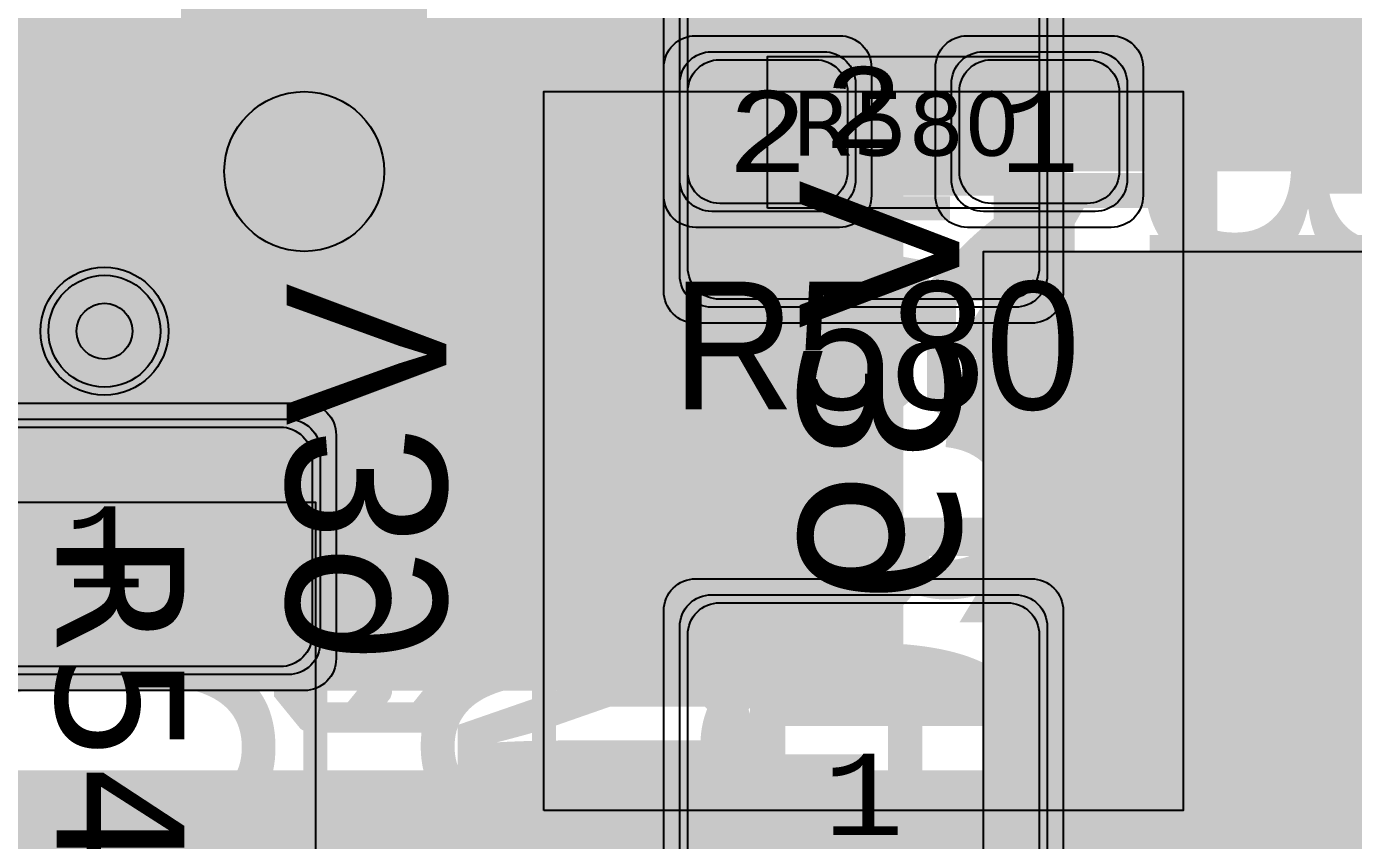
# Model space of a CAD drawing. Extents: x -28 to 199, y -61 to 255.
# Drawn here: x 74.51 to 82.82, y 117.31 to 122.41 of the extents above; entities that cross this region are included whole.
import ezdxf
from ezdxf.enums import TextEntityAlignment as Align

# ---------------------------------------------------------------- set-up
doc = ezdxf.new("R2010")
doc.units = 0
doc.header["$MEASUREMENT"] = 0
for name, color, linetype in [('ASSEMBLY_OUTLINES_BTM', 191, 'CONTINUOUS'), ('ASSEMBLY_OUTLINES_TOP', 102, 'CONTINUOUS'), ('ASSEMBLY_PART_NUMBERS_BTM', 191, 'CONTINUOUS'), ('ASSEMBLY_PART_NUMBERS_TOP', 102, 'CONTINUOUS'), ('ASSEMBLY_REF_DES_BTM', 191, 'CONTINUOUS'), ('ASSEMBLY_REF_DES_TOP', 102, 'CONTINUOUS'), ('DRILL_DRAWING', 21, 'CONTINUOUS'), ('GENERATED_SILKSCREEN_BTM', 255, 'CONTINUOUS'), ('GENERATED_SILKSCREEN_TOP', 140, 'CONTINUOUS'), ('MOUNTING_HOLES_LAYER_2', 42, 'CONTINUOUS'), ('MOUNTING_HOLES_LAYER_3', 42, 'CONTINUOUS'), ('MOUNTING_HOLES_LAYER_BOT21', 42, 'CONTINUOUS'), ('MOUNTING_HOLES_LAYER_TOP', 42, 'CONTINUOUS'), ('PART_PADS_SMD_BTM', 10, 'CONTINUOUS'), ('PART_PADS_SMD_TOP', 150, 'CONTINUOUS'), ('PIN_NUMBERS_BTM', 8, 'CONTINUOUS'), ('PIN_NUMBERS_TOP', 8, 'CONTINUOUS'), ('PLACEMENT_OUTLINES_BTM', 222, 'CONTINUOUS'), ('PLACEMENT_OUTLINES_TOP', 130, 'CONTINUOUS'), ('PLANE_DATA_LAYER_2', 230, 'CONTINUOUS'), ('PLANE_DATA_LAYER_3', 81, 'CONTINUOUS'), ('PLANE_SHAPES_LAYER_2', 230, 'CONTINUOUS'), ('PLANE_SHAPES_LAYER_3', 81, 'CONTINUOUS'), ('SILKSCREEN_OUTLINES_BTM', 211, 'CONTINUOUS'), ('SILKSCREEN_OUTLINES_TOP', 150, 'CONTINUOUS'), ('SILKSCREEN_REF_DES_BTM', 211, 'CONTINUOUS'), ('SILKSCREEN_REF_DES_TOP', 150, 'CONTINUOUS'), ('SOLDERMASK_PADS_BTM', 12, 'CONTINUOUS'), ('SOLDERMASK_PADS_TOP', 180, 'CONTINUOUS'), ('SOLDERPASTE_PADS_BTM', 12, 'CONTINUOUS'), ('SOLDERPASTE_PADS_TOP', 180, 'CONTINUOUS'), ('TRACES_LAYER_BOTTOM', 10, 'CONTINUOUS'), ('TRACES_LAYER_TOP', 150, 'CONTINUOUS'), ('VIA_HOLES_LAYER_2', 30, 'CONTINUOUS'), ('VIA_HOLES_LAYER_3', 30, 'CONTINUOUS'), ('VIA_HOLES_LAYER_BOTTOM', 30, 'CONTINUOUS'), ('VIA_HOLES_LAYER_TOP', 30, 'CONTINUOUS'), ('VIA_PADS_LAYER_2', 230, 'CONTINUOUS'), ('VIA_PADS_LAYER_3', 81, 'CONTINUOUS'), ('VIA_PADS_LAYER_BOTTOM', 10, 'CONTINUOUS'), ('VIA_PADS_LAYER_TOP', 150, 'CONTINUOUS')]:
    doc.layers.add(name, color=color, linetype=linetype)
doc.styles.add('COURIER_NEW', font='COUR.TTF')
doc.styles.add('VERDANA', font='verdana.TTF')
doc.styles.add('VERIBEST_GERBER_0', font='txt')

msp = doc.modelspace()

# ---------------------------------------------------------------- hatches: boundary and pattern name
at = {"layer": 'MOUNTING_HOLES_LAYER_2'}
h = msp.add_hatch(color=256, dxfattribs=at)
edge = h.paths.add_edge_path()
edge.add_arc((76.25, 121.5), 0.5, 0, 360)
at = {"layer": 'MOUNTING_HOLES_LAYER_3'}
h = msp.add_hatch(color=256, dxfattribs=at)
edge = h.paths.add_edge_path()
edge.add_arc((76.25, 121.5), 0.5, 0, 360)
at = {"layer": 'MOUNTING_HOLES_LAYER_BOT21'}
h = msp.add_hatch(color=256, dxfattribs=at)
edge = h.paths.add_edge_path()
edge.add_arc((76.25, 121.5), 0.5, 0, 360)
at = {"layer": 'MOUNTING_HOLES_LAYER_TOP'}
h = msp.add_hatch(color=256, dxfattribs=at)
edge = h.paths.add_edge_path()
edge.add_arc((76.25, 121.5), 0.5, 0, 360)
at = {"layer": 'PLANE_DATA_LAYER_2'}
h = msp.add_hatch(color=256, dxfattribs=at)
h.paths.add_polyline_path([(91.25, 118.8262, -0.414213562373095), (91.1738, 118.75), (87.500008, 118.75, 0.414213562373095), (87.5, 118.749992), (87.5, 109.0762, -0.414213562373095), (87.4238, 109), (81.5762, 109, -0.414213562373095), (81.5, 109.0762), (81.5, 111.999992, 0.414213562373095), (81.499992, 112), (74.315231, 112, -0.0896916444360774), (74.288544, 112.004826), (74.245837, 112.020794, -0.38634117418991), (74.198919, 112.111884, 0.0655238221195847), (74.25, 112.5, 0.6881393060826181), (71.632946, 113.501095, -0.6881368522753694), (71.5, 113.551951), (71.5, 114.6738, -0.414213562373095), (71.5762, 114.75), (73.249992, 114.75, 0.414213562373095), (73.25, 114.750008), (73.25, 117.6738, -0.414213562373095), (73.3262, 117.75), (80.499992, 117.75, 0.414213562373095), (80.5, 117.750008), (80.5, 120.9238, -0.414213562373095), (80.5762, 121), (91.1738, 121, -0.414213562373095), (91.25, 120.9238)], flags=0)
h.paths.add_polyline_path([(78.75, 113.25, -0.9999999999999999), (80.75, 113.25, -0.9999999999999999)], flags=0)
at = {"layer": 'PLANE_DATA_LAYER_3'}
h = msp.add_hatch(color=256, dxfattribs=at)
h.paths.add_polyline_path([(91.25, 118.8262, -0.414213562373095), (91.1738, 118.75), (87.500008, 118.75, 0.414213562373095), (87.5, 118.749992), (87.5, 109.0762, -0.414213562373095), (87.4238, 109), (81.5762, 109, -0.414213562373095), (81.5, 109.0762), (81.5, 111.999992, 0.414213562373095), (81.499992, 112), (74.315231, 112, -0.0896916444360774), (74.288544, 112.004826), (74.245837, 112.020794, -0.38634117418991), (74.198919, 112.111884, 0.0655238221195847), (74.25, 112.5, 8.775220451958496), (74.098135, 111.842328, -0.3863601005615795), (74.19331, 111.880291), (74.20049, 111.877606, -0.3128859315197192), (74.25, 111.806233), (74.25, 109.926166, -0.7996942034350434), (74.104968, 109.893477, 0.7996971042178793), (71.25, 109.250001), (71.25, 109.249999, 0.7996971042178793), (74.104968, 108.606523, -0.7996942034350434), (74.25, 108.573834), (74.25, 105.681922, -0.7217946595092917), (74.112715, 105.63637, 3.013793228407704), (74.112715, 103.66363, -0.7217946595092917), (74.25, 103.618078), (74.25, 96.0762, -0.414213562373095), (74.1738, 96), (63.5762, 96, -0.414213562373095), (63.5, 96.0762), (63.5, 102.1738, -0.414213562373095), (63.5762, 102.25), (70.249992, 102.25, 0.414213562373095), (70.25, 102.250008), (70.250002, 106.46844), (70.250002, 106.468441, -0.198909955685367), (70.27232, 106.522322), (70.999998, 107.249998), (71, 107.250004), (71, 114.6738, -0.414213562373095), (71.0762, 114.75), (73.249992, 114.75, 0.414213562373095), (73.25, 114.750008), (73.25, 117.6738, -0.414213562373095), (73.3262, 117.75), (80.499992, 117.75, 0.414213562373095), (80.5, 117.750008), (80.5, 120.9238, -0.414213562373095), (80.5762, 121), (91.1738, 121, -0.414213562373095), (91.25, 120.9238)], flags=0)
h.paths.add_polyline_path([(78.75, 113.25, -0.9999999999999999), (80.75, 113.25, -0.9999999999999999)], flags=0)
at = {"layer": 'PLANE_SHAPES_LAYER_2'}
h = msp.add_hatch(color=256, dxfattribs=at)
h.paths.add_polyline_path([(169.5, 129.25), (149.5, 129.25), (142.25, 122), (142.25, 90.5), (147.5, 90.5), (147.5, 80), (154, 80), (154, 69.25), (131.75, 69.25), (131.75, 73.25), (121.25, 73.25), (121.25, 81), (110.5, 81), (110.5, 125.75), (106.5, 125.75), (106.5, 128.75), (93.5, 128.75), (93.5, 120.25), (91.75, 120.25), (91.75, 121.5), (80, 121.5), (80, 118.25), (73.25, 118.25), (73.25, 124.5), (67.5, 124.5), (67.5, 128), (57.75, 128), (57.75, 120.25), (55.25, 120.25), (55.25, 121.5), (47.5, 121.5), (47.5, 119), (35, 119), (35, 134.75), (32.75, 134.75), (32.75, 159.75), (29.25, 159.75), (29.25, 175.25), (22.5, 175.25), (22.5, 195.25), (17.25, 195.25), (17.25, 198), (22.5, 198), (22.5, 216.5), (40.25, 216.5), (40.25, 235.5), (54.5, 235.5), (54.5, 254), (87.25, 254), (87.25, 236.25), (86.25, 236.25), (86.25, 228.75), (81, 228.75), (81, 218.75), (95.25, 218.75), (95.25, 194.5), (87, 194.5), (87, 172), (131.1, 172), (131.1, 208.75), (115.5, 208.75), (115.5, 213.75), (106.75, 213.75), (106.75, 218.75), (110.25, 222.25), (110.25, 226.25), (142.5, 226.25), (142.5, 221.5), (160.5, 221.5), (160.5, 240.75), (169.5, 240.75)])
h.paths.add_polyline_path([(35.5, 149.5), (41.75, 149.5), (41.75, 152), (39.25, 152), (39.25, 154), (37.75, 154), (37.75, 152), (35.5, 152)], flags=16)
h.paths.add_polyline_path([(37.5, 125.75), (37.5, 128.75), (42.75, 128.75), (42.75, 125.75)], flags=16)
h.paths.add_polyline_path([(52, 127.75), (52, 130.75), (54.25, 130.75), (54.25, 127.75)], flags=16)
h.paths.add_polyline_path([(50.75, 219.5), (50.75, 226.5), (71.75, 226.5), (71.75, 219.5)], flags=16)
h.paths.add_polyline_path([(66.5, 150.75), (66.5, 177.5), (72.25, 177.5), (72.25, 150.75)], flags=16)
h.paths.add_polyline_path([(47.25, 185.25), (73, 185.25), (73, 188.25), (70.25, 188.25), (70.25, 191), (47.25, 191)], flags=16)
h.paths.add_polyline_path([(84.5, 208), (84.5, 212.75), (85, 212.75), (85, 208)], flags=16)
h.paths.add_polyline_path([(61.5, 137.25), (87.75, 137.25), (87.75, 140.5), (84.75, 140.5), (84.75, 143), (61.5, 143)], flags=16)
h.paths.add_polyline_path([(88.75, 127), (88.75, 130), (91, 130), (91, 127)], flags=16)
h.paths.add_polyline_path([(85.5, 130.25), (85.5, 132.5), (91, 132.5), (91, 130.25)], flags=16)
h.paths.add_polyline_path([(108.75, 142.25), (135.75, 142.25), (135.75, 145.75), (132.25, 145.75), (132.25, 149), (108.75, 149)], flags=16)
h.paths.add_polyline_path([(114.25, 126.75), (140.75, 126.75), (140.75, 129.75), (137.25, 129.75), (137.25, 133), (114.25, 133)], flags=16)
h.paths.add_polyline_path([(155.25, 180.25), (166.25, 180.25), (166.25, 186.25), (152.25, 186.25), (152.25, 183), (155.25, 183)], flags=16)
msp.add_hatch(color=256, dxfattribs=at).paths.add_polyline_path([(91.25, 118.75), (87.5, 118.75), (87.5, 109), (81.5, 109), (81.5, 112), (74.25, 112), (74.25, 107.25), (71.5, 107.25), (71.5, 114.75), (80.5, 114.75), (80.5, 121), (91.25, 121)], flags=0)
at = {"layer": 'PLANE_SHAPES_LAYER_3'}
h = msp.add_hatch(color=256, dxfattribs=at)
h.paths.add_polyline_path([(169.5, 129.25), (149.5, 129.25), (142.25, 122), (142.25, 90.5), (147.5, 90.5), (147.5, 80), (154, 80), (154, 69.25), (131.75, 69.25), (131.75, 73.25), (121.25, 73.25), (121.25, 81), (110.5, 81), (110.5, 125.75), (106.5, 125.75), (106.5, 128.75), (93.5, 128.75), (93.5, 120.25), (91.75, 120.25), (91.75, 121.5), (80, 121.5), (80, 118.25), (73.25, 118.25), (73.25, 124.5), (67.5, 124.5), (67.5, 127.75), (58.25, 127.75), (58.25, 130.25), (88.75, 130.25), (88.75, 127), (91, 127), (91, 132.5), (55, 132.5), (55, 131.25), (52, 131.25), (52, 127.75), (55, 127.75), (55, 127.25), (57.75, 127.25), (57.75, 120.25), (55.25, 120.25), (55.25, 121.5), (47.5, 121.5), (47.5, 119), (35, 119), (35, 134.75), (32.75, 134.75), (32.75, 159.75), (29.25, 159.75), (29.25, 175.25), (22.5, 175.25), (22.5, 195.25), (17.25, 195.25), (17.25, 198), (22.5, 198), (22.5, 216.5), (40.25, 216.5), (40.25, 235.5), (54.5, 235.5), (54.5, 254), (87.25, 254), (87.25, 236.25), (86.25, 236.25), (86.25, 228.75), (81, 228.75), (81, 218.75), (95.25, 218.75), (95.25, 194.5), (87, 194.5), (87, 172), (131.1, 172), (131.1, 208.75), (115.5, 208.75), (115.5, 213.75), (106.75, 213.75), (106.75, 218.75), (110.25, 222.25), (110.25, 226.25), (142.5, 226.25), (142.5, 221.5), (160.5, 221.5), (160.5, 240.75), (169.5, 240.75)])
h.paths.add_polyline_path([(35.5, 149.5), (41.75, 149.5), (41.75, 152), (39.25, 152), (39.25, 154), (37.75, 154), (37.75, 152), (35.5, 152)], flags=16)
h.paths.add_polyline_path([(37.5, 125.75), (37.5, 128.75), (42.75, 128.75), (42.75, 125.75)], flags=16)
h.paths.add_polyline_path([(50.75, 219.5), (50.75, 226.5), (71.75, 226.5), (71.75, 219.5)], flags=16)
h.paths.add_polyline_path([(66.5, 150.75), (66.5, 177.5), (72.25, 177.5), (72.25, 150.75)], flags=16)
h.paths.add_polyline_path([(47.25, 185.25), (73, 185.25), (73, 188.25), (70.25, 188.25), (70.25, 191), (47.25, 191)], flags=16)
h.paths.add_polyline_path([(84.5, 208), (84.5, 212.75), (85, 212.75), (85, 208)], flags=16)
h.paths.add_polyline_path([(61.5, 137.25), (87.75, 137.25), (87.75, 140.5), (84.75, 140.5), (84.75, 143), (61.5, 143)], flags=16)
h.paths.add_polyline_path([(108.75, 142.25), (135.75, 142.25), (135.75, 145.75), (132.25, 145.75), (132.25, 149), (108.75, 149)], flags=16)
h.paths.add_polyline_path([(114.25, 126.75), (140.75, 126.75), (140.75, 129.75), (137.25, 129.75), (137.25, 133), (114.25, 133)], flags=16)
h.paths.add_polyline_path([(155.25, 180.25), (166.25, 180.25), (166.25, 186.25), (152.25, 186.25), (152.25, 183), (155.25, 183)], flags=16)
msp.add_hatch(color=256, dxfattribs=at).paths.add_polyline_path([(91.25, 118.75), (87.5, 118.75), (87.5, 109), (81.5, 109), (81.5, 112), (74.25, 112), (74.25, 107.25), (71.5, 107.25), (71.5, 114.75), (80.5, 114.75), (80.5, 121), (91.25, 121)], flags=0)
at = {"layer": 'VIA_HOLES_LAYER_2'}
h = msp.add_hatch(color=256, dxfattribs=at)
edge = h.paths.add_edge_path()
edge.add_arc((75, 120.5), 0.175, 0, 360)
at = {"layer": 'VIA_HOLES_LAYER_3'}
h = msp.add_hatch(color=256, dxfattribs=at)
edge = h.paths.add_edge_path()
edge.add_arc((75, 120.5), 0.175, 0, 360)
at = {"layer": 'VIA_HOLES_LAYER_BOTTOM'}
h = msp.add_hatch(color=256, dxfattribs=at)
edge = h.paths.add_edge_path()
edge.add_arc((75, 120.5), 0.175, 0, 360)
at = {"layer": 'VIA_HOLES_LAYER_TOP'}
h = msp.add_hatch(color=256, dxfattribs=at)
edge = h.paths.add_edge_path()
edge.add_arc((75, 120.5), 0.175, 0, 360)

# ---------------------------------------------------------------- linework, layer by layer
at = {"layer": 'ASSEMBLY_OUTLINES_BTM', "const_width": 0.1}
msp.add_lwpolyline([(77.75, 117.5), (77.75, 122), (81.75, 122), (81.75, 117.5)], close=True, dxfattribs=at)
at = {"layer": 'ASSEMBLY_OUTLINES_BTM', "const_width": 0.2}
msp.add_lwpolyline([(81.5, 118.25), (78, 118.25)], dxfattribs=at)
at = {"layer": 'ASSEMBLY_OUTLINES_TOP'}
for points in [[(79.15, 121.27), (79.15, 122.22), (80.85, 122.22), (80.85, 121.27)], [(73.68, 116.08), (73.68, 119.43), (76.32, 119.43), (76.32, 116.08)]]:
    msp.add_lwpolyline(points, close=True, dxfattribs=at)
at = {"layer": 'GENERATED_SILKSCREEN_BTM', "const_width": 0.15}
for points in [[(78.525, 121.999995), (77.750005, 121.999995), (77.750005, 117.500005), (78.525, 117.500005), (78.525, 117.499995), (77.75, 117.499995, -0.4142135624), (77.749995, 117.5), (77.749995, 122, -0.4142135624), (77.75, 122.000005), (78.525, 122.000005), (78.525, 121.999995)], [(81.750005, 117.5, -0.4142135624), (81.75, 117.499995), (80.975, 117.499995), (80.975, 117.500005), (81.749995, 117.500005), (81.749995, 121.999995), (80.975, 121.999995), (80.975, 122.000005), (81.75, 122.000005, -0.4142135624), (81.750005, 122), (81.750005, 117.5)]]:
    msp.add_lwpolyline(points, format="xyb", dxfattribs=at)
for points in [[(77.136, 120.2645), (77.136, 120.2925), (77.135, 120.2985), (77.132, 120.3035), (77.128, 120.3085), (77.122, 120.3105), (76.163, 120.6355), (76.155, 120.6355), (76.149, 120.6325), (76.144, 120.6275), (76.14, 120.6205), (76.139, 120.6135), (76.14, 120.6065), (76.143, 120.6005), (76.15, 120.5965), (77.093, 120.2795), (76.15, 119.9605), (76.143, 119.9565), (76.14, 119.9505), (76.139, 119.9435), (76.14, 119.9365), (76.144, 119.9295), (76.149, 119.9245), (76.155, 119.9225), (76.163, 119.9235), (77.122, 120.2465), (77.128, 120.2495), (77.132, 120.2545), (77.135, 120.2595), (77.136, 120.2645)], [(77.132, 119.5425), (76.995, 119.7115), (76.99, 119.7165), (76.987, 119.7175), (76.984, 119.7175), (76.977, 119.7165), (76.97, 119.7125), (76.965, 119.7075), (76.961, 119.7015), (76.96, 119.6945), (76.962, 119.6875), (77.095, 119.5245), (77.095, 119.2015), (76.969, 119.0455), (76.783, 119.0455), (76.656, 119.1995), (76.656, 119.3655), (76.654, 119.3735), (76.65, 119.3785), (76.643, 119.3815), (76.636, 119.3825), (76.629, 119.3815), (76.622, 119.3785), (76.618, 119.3735), (76.616, 119.3655), (76.616, 119.1995), (76.489, 119.0455), (76.303, 119.0455), (76.177, 119.2015), (76.177, 119.5245), (76.31, 119.6875), (76.312, 119.6945), (76.311, 119.7015), (76.308, 119.7075), (76.302, 119.7125), (76.296, 119.7165), (76.289, 119.7175), (76.285, 119.7175), (76.282, 119.7165), (76.277, 119.7115), (76.14, 119.5425), (76.139, 119.5395), (76.138, 119.5365), (76.137, 119.5355), (76.136, 119.5315), (76.136, 119.1945), (76.137, 119.1895), (76.138, 119.1875), (76.139, 119.1845), (76.14, 119.1815), (76.277, 119.0125), (76.282, 119.0095), (76.286, 119.0085), (76.289, 119.0065), (76.293, 119.0055), (76.499, 119.0055), (76.502, 119.0065), (76.509, 119.0085), (76.514, 119.0095), (76.516, 119.0125), (76.636, 119.1595), (76.756, 119.0125), (76.758, 119.0115), (76.76, 119.0095), (76.761, 119.0085), (76.763, 119.0085), (76.77, 119.0065), (76.773, 119.0055), (76.979, 119.0055), (76.984, 119.0065), (76.988, 119.0085), (76.992, 119.0095), (76.995, 119.0125), (77.132, 119.1815), (77.134, 119.1855), (77.135, 119.1865), (77.135, 119.1895), (77.136, 119.1905), (77.136, 119.1915), (77.136, 119.1945), (77.136, 119.5315), (77.135, 119.5355), (77.134, 119.5395), (77.132, 119.5425)], [(77.132, 118.5975), (76.995, 118.7655), (76.99, 118.7705), (76.984, 118.7715), (76.977, 118.7705), (76.97, 118.7665), (76.965, 118.7625), (76.961, 118.7555), (76.96, 118.7495), (76.962, 118.7425), (77.095, 118.5795), (77.095, 118.2565), (76.969, 118.1005), (76.61, 118.1005), (76.72, 118.2365), (76.722, 118.2405), (76.723, 118.2415), (76.724, 118.2445), (76.724, 118.2485), (76.724, 118.5855), (76.724, 118.5895), (76.722, 118.5955), (76.72, 118.5975), (76.584, 118.7655), (76.583, 118.7675), (76.581, 118.7695), (76.578, 118.7715), (76.571, 118.7735), (76.567, 118.7745), (76.293, 118.7745), (76.288, 118.7735), (76.284, 118.7715), (76.281, 118.7695), (76.28, 118.7675), (76.277, 118.7655), (76.14, 118.5975), (76.139, 118.5935), (76.138, 118.5905), (76.137, 118.5895), (76.136, 118.5855), (76.136, 118.2485), (76.137, 118.2445), (76.137, 118.2435), (76.138, 118.2425), (76.139, 118.2395), (76.14, 118.2355), (76.277, 118.0675), (76.282, 118.0645), (76.286, 118.0635), (76.289, 118.0615), (76.293, 118.0605), (76.979, 118.0605), (76.982, 118.0615), (76.989, 118.0635), (76.991, 118.0645), (76.995, 118.0675), (77.132, 118.2355), (77.134, 118.2405), (77.135, 118.2415), (77.135, 118.2435), (77.136, 118.2455), (77.136, 118.2465), (77.136, 118.2485), (77.136, 118.5855), (77.135, 118.5895), (77.134, 118.5935), (77.132, 118.5975)], [(76.303, 118.7335), (76.557, 118.7335), (76.684, 118.5795), (76.684, 118.2565), (76.557, 118.1005), (76.303, 118.1005), (76.177, 118.2565), (76.177, 118.5795), (76.303, 118.7335)]]:
    msp.add_lwpolyline(points, dxfattribs=at)
at = {"layer": 'GENERATED_SILKSCREEN_TOP', "const_width": 0.15}
for points in [[(80.283844, 122.220005, 1.1642e-05), (80.283836, 122.219995), (79.716164, 122.219995, 1.1642e-05), (79.716156, 122.220005), (80.283844, 122.220005)], [(80.292098, 121.269995), (79.707902, 121.269995, 1.22306e-05), (79.707911, 121.270005), (80.292089, 121.270005, 1.22306e-05), (80.292098, 121.269995)], [(76.320005, 117.166156, 1.1642e-05), (76.319995, 117.166164), (76.319995, 118.333836, 1.1642e-05), (76.320005, 118.333844), (76.320005, 117.166156)]]:
    msp.add_lwpolyline(points, format="xyb", dxfattribs=at)
for points in [[(79.224, 120.4924), (79.2264, 120.494), (79.2272, 120.498), (79.2296, 120.502), (79.2296, 120.506), (79.2296, 120.6708), (79.2296, 120.6748), (79.2272, 120.6772), (79.2272, 120.6796), (79.2264, 120.6804), (79.2256, 120.6812), (79.224, 120.6828), (79.088, 120.7932), (79.084, 120.7948), (79.0808, 120.7956), (79.0776, 120.7964), (78.6744, 120.7964), (78.6672, 120.7948), (78.6624, 120.7908), (78.6584, 120.786), (78.6568, 120.7804), (78.6568, 120.0124), (78.6584, 120.006), (78.6624, 120.002), (78.6672, 119.9996), (78.6728, 119.9988), (78.6792, 119.9996), (78.6848, 120.002), (78.6888, 120.006), (78.6904, 120.0124), (78.6904, 120.3804), (79.0664, 120.3804), (79.1976, 120.0076), (79.2008, 120.002), (79.2064, 119.9988), (79.2128, 119.998), (79.2176, 119.9996), (79.2224, 120.002), (79.2264, 120.006), (79.2288, 120.0116), (79.2272, 120.018), (79.096, 120.3908), (79.224, 120.4924)], [(78.6904, 120.7636), (79.0728, 120.7636), (79.1976, 120.6628), (79.1976, 120.514), (79.0728, 120.4124), (78.6904, 120.4124), (78.6904, 120.7636)], [(79.564, 120.5212), (79.5608, 120.5204), (79.5584, 120.5196), (79.5552, 120.518), (79.4464, 120.43), (79.4464, 120.7636), (79.9688, 120.7636), (79.9744, 120.7652), (79.9792, 120.7684), (79.9816, 120.774), (79.9824, 120.7796), (79.9816, 120.786), (79.9792, 120.7908), (79.9744, 120.7948), (79.9688, 120.7964), (79.4288, 120.7964), (79.4232, 120.7948), (79.4184, 120.7908), (79.4144, 120.786), (79.4128, 120.7804), (79.4128, 120.3956), (79.4136, 120.39), (79.416, 120.386), (79.4192, 120.3836), (79.4248, 120.382), (79.4288, 120.3804), (79.432, 120.3796), (79.436, 120.3804), (79.4392, 120.3828), (79.5696, 120.4892), (79.828, 120.4892), (79.9528, 120.3876), (79.9528, 120.13), (79.828, 120.03), (79.5696, 120.03), (79.4392, 120.1356), (79.4336, 120.138), (79.4288, 120.138), (79.424, 120.1348), (79.4192, 120.1308), (79.416, 120.1252), (79.4152, 120.1196), (79.416, 120.114), (79.42, 120.11), (79.5552, 119.9996), (79.5576, 119.998), (79.5608, 119.998), (79.564, 119.9964), (79.8336, 119.9964), (79.836, 119.9964), (79.8368, 119.9972), (79.8376, 119.9972), (79.8392, 119.998), (79.8408, 119.998), (79.844, 119.9996), (79.9792, 120.11), (79.9816, 120.1124), (79.9824, 120.114), (79.984, 120.1188), (79.9848, 120.122), (79.9848, 120.3956), (79.984, 120.3988), (79.9824, 120.4036), (79.9824, 120.4052), (79.9816, 120.406), (79.98, 120.4076), (79.9792, 120.4092), (79.844, 120.518), (79.84, 120.5196), (79.8368, 120.5204), (79.8336, 120.5212), (79.564, 120.5212)], [(80.7064, 120.5012), (80.6808, 120.4244), (80.7064, 120.3476), (80.7064, 120.3452), (80.7072, 120.342), (80.7072, 120.0948), (80.7072, 120.0924), (80.7064, 120.09), (80.7056, 120.0868), (80.7024, 120.0836), (80.6224, 120.0012), (80.6192, 119.998), (80.6144, 119.9972), (80.6112, 119.9964), (80.3176, 119.9964), (80.3152, 119.9964), (80.3128, 119.9972), (80.3096, 119.998), (80.3064, 120.0012), (80.2264, 120.0836), (80.2232, 120.0868), (80.2216, 120.09), (80.2216, 120.0948), (80.2216, 120.342), (80.2216, 120.3452), (80.2216, 120.3468), (80.2224, 120.3476), (80.248, 120.4244), (80.2224, 120.5012), (80.2216, 120.502), (80.2216, 120.5068), (80.2216, 120.6988), (80.2216, 120.702), (80.2232, 120.706), (80.2264, 120.71), (80.3064, 120.7924), (80.3096, 120.7948), (80.3128, 120.7956), (80.3152, 120.7964), (80.3176, 120.7964), (80.6112, 120.7964), (80.6144, 120.7956), (80.6192, 120.7948), (80.6224, 120.7924), (80.7024, 120.71), (80.7056, 120.7052), (80.7064, 120.702), (80.7072, 120.6988), (80.7072, 120.5068), (80.7072, 120.5036), (80.7064, 120.502), (80.7064, 120.5012)], [(80.2536, 120.69), (80.2536, 120.5084), (80.2752, 120.4396), (80.652, 120.4396), (80.6752, 120.5084), (80.6752, 120.69), (80.604, 120.7636), (80.3256, 120.7636), (80.2536, 120.69)], [(80.9256, 120.6836), (81.06, 120.7932), (81.0632, 120.794), (81.0656, 120.7948), (81.0664, 120.7956), (81.0696, 120.7964), (81.3392, 120.7964), (81.3424, 120.7956), (81.3432, 120.7956), (81.344, 120.7948), (81.3464, 120.794), (81.3496, 120.7932), (81.484, 120.6836), (81.4864, 120.6796), (81.4872, 120.6764), (81.4888, 120.674), (81.4896, 120.6708), (81.4896, 120.122), (81.4888, 120.1196), (81.4872, 120.114), (81.4864, 120.1124), (81.484, 120.1092), (81.3496, 119.9996), (81.3464, 119.9988), (81.3448, 119.998), (81.3432, 119.9972), (81.3416, 119.9964), (81.3392, 119.9964), (81.0696, 119.9964), (81.0664, 119.9972), (81.0632, 119.998), (81.06, 119.9996), (80.9256, 120.1092), (80.924, 120.1108), (80.9224, 120.1116), (80.9208, 120.114), (80.9192, 120.1196), (80.9184, 120.122), (80.9184, 120.6708), (80.9192, 120.674), (80.9208, 120.6764), (80.9224, 120.6796), (80.9256, 120.6836)], [(80.9512, 120.6628), (80.9512, 120.13), (80.9984, 120.09), (81.3856, 120.7212), (81.3328, 120.7636), (81.0744, 120.7636), (80.9512, 120.6628)], [(81.024, 120.0692), (81.0744, 120.0292), (81.3328, 120.0292), (81.4576, 120.13), (81.4576, 120.6628), (81.4104, 120.7004), (81.024, 120.0692)], [(80.2536, 120.3388), (80.2536, 120.102), (80.3256, 120.0292), (80.604, 120.0292), (80.6752, 120.102), (80.6752, 120.3388), (80.652, 120.4076), (80.2752, 120.4076), (80.2536, 120.3388)]]:
    msp.add_lwpolyline(points, dxfattribs=at)
at = {"layer": 'MOUNTING_HOLES_LAYER_2'}
msp.add_circle((76.25, 121.5), 0.5, dxfattribs=at)
at = {"layer": 'MOUNTING_HOLES_LAYER_3'}
msp.add_circle((76.25, 121.5), 0.5, dxfattribs=at)
at = {"layer": 'MOUNTING_HOLES_LAYER_BOT21'}
msp.add_circle((76.25, 121.5), 0.5, dxfattribs=at)
at = {"layer": 'MOUNTING_HOLES_LAYER_TOP'}
msp.add_circle((76.25, 121.5), 0.5, dxfattribs=at)
at = {"layer": 'PART_PADS_SMD_BTM'}
for points in [[(78.8, 120.65, -0.4142135624), (78.6, 120.85), (78.6, 122.95, -0.4142135624), (78.8, 123.15), (80.7, 123.15, -0.4142135624), (80.9, 122.95), (80.9, 120.85, -0.4142135624), (80.7, 120.65)], [(78.8, 116.35, -0.4142135624), (78.6, 116.55), (78.6, 118.65, -0.4142135624), (78.8, 118.85), (80.7, 118.85, -0.4142135624), (80.9, 118.65), (80.9, 116.55, -0.4142135624), (80.7, 116.35)]]:
    msp.add_lwpolyline(points, format="xyb", close=True, dxfattribs=at)
at = {"layer": 'PART_PADS_SMD_TOP'}
for points in [[(79.7, 121.45, -0.4142135624), (79.5, 121.25), (78.8, 121.25, -0.4142135624), (78.6, 121.45), (78.6, 122.05, -0.4142135624), (78.8, 122.25), (79.5, 122.25, -0.4142135624), (79.7, 122.05)], [(81.4, 121.45, -0.4142135624), (81.2, 121.25), (80.5, 121.25, -0.4142135624), (80.3, 121.45), (80.3, 122.05, -0.4142135624), (80.5, 122.25), (81.2, 122.25, -0.4142135624), (81.4, 122.05)], [(73.65, 119.75, -0.4142135624), (73.85, 119.95), (76.15, 119.95, -0.4142135624), (76.35, 119.75), (76.35, 118.55, -0.4142135624), (76.15, 118.35), (73.85, 118.35, -0.4142135624), (73.65, 118.55)]]:
    msp.add_lwpolyline(points, format="xyb", close=True, dxfattribs=at)
at = {"layer": 'PLACEMENT_OUTLINES_BTM'}
msp.add_lwpolyline([(77.75, 117.5), (77.75, 122), (81.75, 122), (81.75, 117.5)], close=True, dxfattribs=at)
at = {"layer": 'PLACEMENT_OUTLINES_TOP'}
for points in [[(79.15, 121.27), (79.15, 122.22), (80.85, 122.22), (80.85, 121.27)], [(73.68, 116.08), (73.68, 119.43), (76.32, 119.43), (76.32, 116.08)]]:
    msp.add_lwpolyline(points, close=True, dxfattribs=at)
at = {"layer": 'PLANE_SHAPES_LAYER_2'}
msp.add_lwpolyline([(91.25, 118.75), (87.5, 118.75), (87.5, 109), (81.5, 109), (81.5, 112), (74.25, 112), (74.25, 107.25), (71.5, 107.25), (71.5, 114.75), (80.5, 114.75), (80.5, 121), (91.25, 121)], close=True, dxfattribs=at)
msp.add_solid([(73.25, 114.75), (80.5, 114.75), (73.25, 117.75), (80.5, 117.75)], dxfattribs=at)
at = {"layer": 'PLANE_SHAPES_LAYER_3'}
msp.add_lwpolyline([(91.25, 118.75), (87.5, 118.75), (87.5, 109), (81.5, 109), (81.5, 112), (74.25, 112), (74.25, 107.25), (71.5, 107.25), (71.5, 114.75), (80.5, 114.75), (80.5, 121), (91.25, 121)], close=True, dxfattribs=at)
msp.add_solid([(73.25, 114.75), (80.5, 114.75), (73.25, 117.75), (80.5, 117.75)], dxfattribs=at)
at = {"layer": 'SILKSCREEN_OUTLINES_BTM'}
msp.add_lwpolyline([(77.75, 117.5), (77.75, 122), (81.75, 122), (81.75, 117.5)], close=True, dxfattribs=at)
at = {"layer": 'SILKSCREEN_OUTLINES_TOP'}
for points in [[(79.15, 121.27), (79.15, 122.22), (80.85, 122.22), (80.85, 121.27)], [(73.68, 116.08), (73.68, 119.43), (76.32, 119.43), (76.32, 116.08)]]:
    msp.add_lwpolyline(points, close=True, dxfattribs=at)
at = {"layer": 'SOLDERMASK_PADS_BTM'}
for points in [[(78.7, 120.55, -0.4142135624), (78.5, 120.75), (78.5, 123.05, -0.4142135624), (78.7, 123.25), (80.8, 123.25, -0.4142135624), (81, 123.05), (81, 120.75, -0.4142135624), (80.8, 120.55)], [(78.7, 116.25, -0.4142135624), (78.5, 116.45), (78.5, 118.75, -0.4142135624), (78.7, 118.95), (80.8, 118.95, -0.4142135624), (81, 118.75), (81, 116.45, -0.4142135624), (80.8, 116.25)]]:
    msp.add_lwpolyline(points, format="xyb", close=True, dxfattribs=at)
at = {"layer": 'SOLDERMASK_PADS_TOP'}
for points in [[(79.8, 121.35, -0.4142135624), (79.6, 121.15), (78.7, 121.15, -0.4142135624), (78.5, 121.35), (78.5, 122.15, -0.4142135624), (78.7, 122.35), (79.6, 122.35, -0.4142135624), (79.8, 122.15)], [(81.5, 121.35, -0.4142135624), (81.3, 121.15), (80.4, 121.15, -0.4142135624), (80.2, 121.35), (80.2, 122.15, -0.4142135624), (80.4, 122.35), (81.3, 122.35, -0.4142135624), (81.5, 122.15)], [(73.55, 119.85, -0.4142135624), (73.75, 120.05), (76.25, 120.05, -0.4142135624), (76.45, 119.85), (76.45, 118.45, -0.4142135624), (76.25, 118.25), (73.75, 118.25, -0.4142135624), (73.55, 118.45)]]:
    msp.add_lwpolyline(points, format="xyb", close=True, dxfattribs=at)
at = {"layer": 'SOLDERPASTE_PADS_BTM'}
for points in [[(78.85, 120.7, -0.4142135624), (78.65, 120.9), (78.65, 122.9, -0.4142135624), (78.85, 123.1), (80.65, 123.1, -0.4142135624), (80.85, 122.9), (80.85, 120.9, -0.4142135624), (80.65, 120.7)], [(78.85, 116.4, -0.4142135624), (78.65, 116.6), (78.65, 118.6, -0.4142135624), (78.85, 118.8), (80.65, 118.8, -0.4142135624), (80.85, 118.6), (80.85, 116.6, -0.4142135624), (80.65, 116.4)]]:
    msp.add_lwpolyline(points, format="xyb", close=True, dxfattribs=at)
at = {"layer": 'SOLDERPASTE_PADS_TOP'}
for points in [[(79.65, 121.5, -0.4142135624), (79.45, 121.3), (78.85, 121.3, -0.4142135624), (78.65, 121.5), (78.65, 122, -0.4142135624), (78.85, 122.2), (79.45, 122.2, -0.4142135624), (79.65, 122)], [(81.35, 121.5, -0.4142135624), (81.15, 121.3), (80.55, 121.3, -0.4142135624), (80.35, 121.5), (80.35, 122, -0.4142135624), (80.55, 122.2), (81.15, 122.2, -0.4142135624), (81.35, 122)], [(73.7, 119.7, -0.4142135624), (73.9, 119.9), (76.1, 119.9, -0.4142135624), (76.3, 119.7), (76.3, 118.6, -0.4142135624), (76.1, 118.4), (73.9, 118.4, -0.4142135624), (73.7, 118.6)]]:
    msp.add_lwpolyline(points, format="xyb", close=True, dxfattribs=at)
at = {"layer": 'TRACES_LAYER_BOTTOM'}
for points, const_width in [([(78, 124.3), (78.462709, 123.837291), (78.462709, 123.287291), (79.75, 122)], 0.35), ([(79.75, 122), (79.75, 121.9)], 0.254), ([(79.75, 117.6), (78.669608, 117.6), (78.669608, 115.025), (78, 115.025)], 0.5)]:
    msp.add_lwpolyline(points, dxfattribs=dict(at, const_width=const_width))
at = {"layer": 'TRACES_LAYER_TOP'}
for points, const_width in [([(79.15, 123.5), (79.15, 121.75)], 0.5), ([(87.2, 122.6), (86.35, 121.75), (80.85, 121.75)], 0.5), ([(81.300002, 112.15), (81.300002, 113.886209), (82.20113, 114.787337), (82.20113, 119.890053), (83.236077, 120.925), (90.325, 120.925)], 0.35), ([(75, 120.5), (75, 119.15)], 0.254)]:
    msp.add_lwpolyline(points, dxfattribs=dict(at, const_width=const_width))
at = {"layer": 'VIA_HOLES_LAYER_2'}
msp.add_circle((75, 120.5), 0.175, dxfattribs=at)
at = {"layer": 'VIA_HOLES_LAYER_3'}
msp.add_circle((75, 120.5), 0.175, dxfattribs=at)
at = {"layer": 'VIA_HOLES_LAYER_BOTTOM'}
msp.add_circle((75, 120.5), 0.175, dxfattribs=at)
at = {"layer": 'VIA_HOLES_LAYER_TOP'}
msp.add_circle((75, 120.5), 0.175, dxfattribs=at)
at = {"layer": 'VIA_PADS_LAYER_2'}
msp.add_circle((75, 120.5), 0.4, dxfattribs=at)
at = {"layer": 'VIA_PADS_LAYER_3'}
msp.add_circle((75, 120.5), 0.4, dxfattribs=at)
at = {"layer": 'VIA_PADS_LAYER_BOTTOM'}
msp.add_circle((75, 120.5), 0.35, dxfattribs=at)
at = {"layer": 'VIA_PADS_LAYER_TOP'}
msp.add_circle((75, 120.5), 0.35, dxfattribs=at)

# ---------------------------------------------------------------- texts
at = {"layer": 'ASSEMBLY_PART_NUMBERS_BTM', "style": 'VERIBEST_GERBER_0', "text_generation_flag": 2}
for s, p in [('ERJ-3EKF4701V', (81.54, 132.5)), ('ERJ-3EKF4701V', (81.54, 128.25)), ('CL21B106KOQNNNE', (79.04, 125)), ('MURS160-13-F', (77.21, 119.75))]:
    msp.add_text(s, height=2.032, rotation=90, dxfattribs=at).set_placement(p, align=Align.TOP_LEFT)
for p in [(84, 124.21), (84, 122.46), (84, 120.71)]:
    msp.add_text('ERJ-3EKF4701V', height=2.032, dxfattribs=at).set_placement(p, align=Align.TOP_LEFT)
at = {"layer": 'ASSEMBLY_PART_NUMBERS_TOP', "style": 'VERIBEST_GERBER_0'}
for p in [(76.04, 133), (79.04, 133), (80.79, 133)]:
    msp.add_text('ERJ-3EKF2000V', height=2.032, rotation=270, dxfattribs=at).set_placement(p, align=Align.TOP_LEFT)
for s, p in [('ERJ-3EKF15R0V', (80, 124.29)), ('ERJ-3GEY0R00V', (69.75, 123.96))]:
    msp.add_text(s, height=2.032, dxfattribs=at).set_placement(p, align=Align.TOP_LEFT)
at = {"layer": 'ASSEMBLY_REF_DES_BTM', "style": 'VERDANA', "text_generation_flag": 2}
msp.add_text('V39', height=1, rotation=90, dxfattribs=at).set_placement((79.35, 121.45), align=Align.TOP_LEFT)
at = {"layer": 'ASSEMBLY_REF_DES_TOP', "style": 'VERDANA'}
msp.add_text('R580', height=0.4, dxfattribs=at).set_placement((79.3, 122), align=Align.TOP_LEFT)
msp.add_text('R544', height=0.8, rotation=270, dxfattribs=at).set_placement((75.5, 119.25), align=Align.TOP_LEFT)
at = {"layer": 'DRILL_DRAWING', "style": 'VERIBEST_GERBER_0'}
for s, p in [('T', (76.25, 121.5)), ('A', (75, 120.5))]:
    msp.add_text(s, height=2, dxfattribs=at).set_placement(p, align=Align.MIDDLE_CENTER)
at = {"layer": 'PIN_NUMBERS_BTM', "style": 'COURIER_NEW'}
for s, p in [('2', (79.75, 121.9)), ('2', (79.15, 121.75)), ('1', (80.85, 121.75)), ('1', (75, 119.15)), ('1', (79.75, 117.6))]:
    msp.add_text(s, height=0.508, dxfattribs=at).set_placement(p, align=Align.MIDDLE_CENTER)
at = {"layer": 'PIN_NUMBERS_TOP', "style": 'COURIER_NEW'}
for s, p in [('2', (79.75, 121.9)), ('2', (79.15, 121.75)), ('1', (80.85, 121.75)), ('1', (75, 119.15)), ('1', (79.75, 117.6))]:
    msp.add_text(s, height=0.508, dxfattribs=at).set_placement(p, align=Align.MIDDLE_CENTER)
at = {"layer": 'SILKSCREEN_REF_DES_BTM', "style": 'VERIBEST_GERBER_0', "text_generation_flag": 2}
msp.add_text('V39', height=1, rotation=90, dxfattribs=at).set_placement((76.14, 120.8), align=Align.TOP_LEFT)
at = {"layer": 'SILKSCREEN_REF_DES_TOP', "style": 'VERIBEST_GERBER_0'}
msp.add_text('R580', height=0.8, dxfattribs=at).set_placement((78.55, 120.81), align=Align.TOP_LEFT)

doc.saveas('drawing.dxf')
